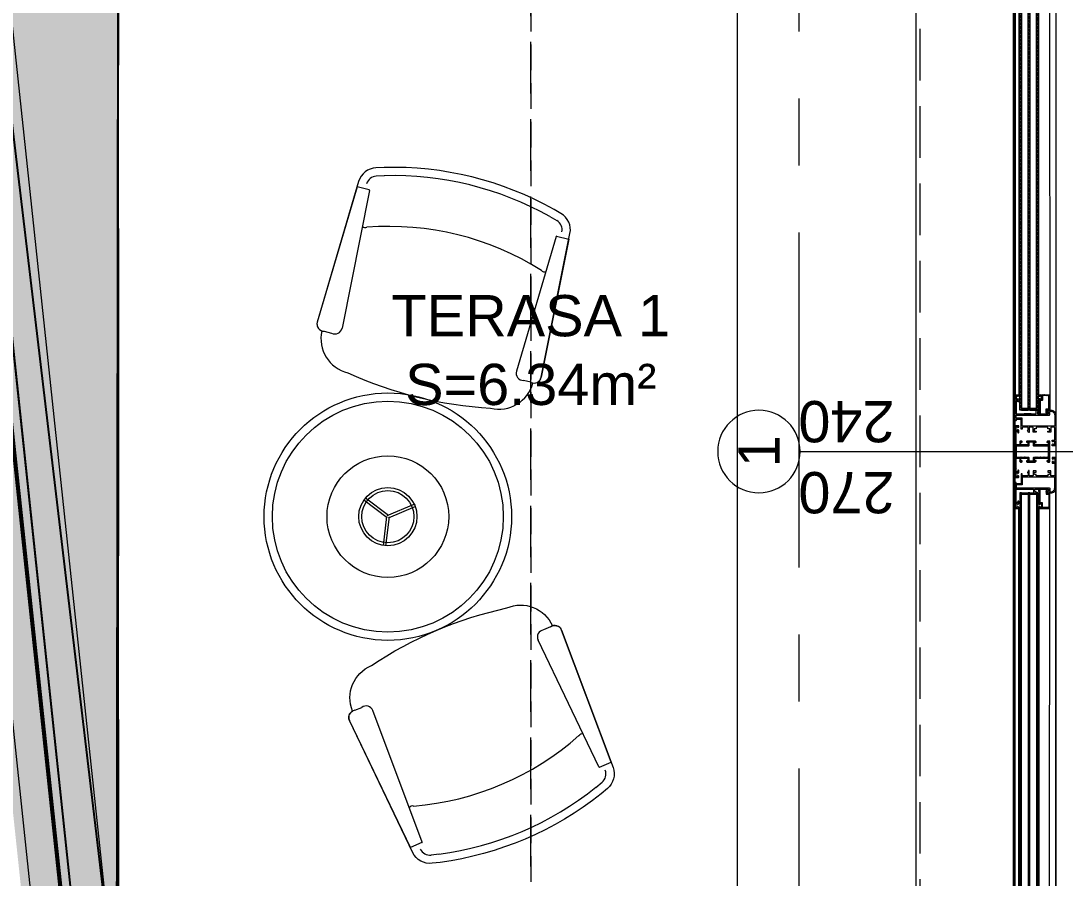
# Model space of a CAD drawing. Header units: centimetres. Extents: x 86156 to 91557, y -55119 to -48172.
# Drawn here: x 86825.1 to 87078.3, y -51908.9 to -51701 of the extents above; entities that cross this region are included whole.
import ezdxf

# ---------------------------------------------------------------- set-up
doc = ezdxf.new("R2010")
doc.units = ezdxf.units.CM
doc.header["$LTSCALE"] = 50
doc.header["$MEASUREMENT"] = 0
for name, pattern in [('AXES', [2, 1.25, -0.25, 0.25, -0.25]), ('CACHE', [0.375, 0.25, -0.125]), ('CACHE2', [4.7625, 3.175, -1.5875])]:
    doc.linetypes.add(name, pattern=pattern)
doc.layers.get('0').update_dxf_attribs({"color": 8})
for name, color, linetype in [('AXES', 10, 'AXES'), ('BORD', 5, 'Continuous'), ('COTE 50ème', 1, 'Continuous')]:
    doc.layers.add(name, color=color, linetype=linetype)
for name, color, linetype, lineweight in [('BETON CACHE', 4, 'CACHE', 5), ('BETON HACHURE', 253, 'Continuous', 13), ('CONSOLE ISOL.', 214, 'Continuous', 15), ('MACONNERIE COUPE', 7, 'Continuous', 30), ('mobilimi', 8, 'Continuous', 9), ('WINDOWS', 21, 'Continuous', 5)]:
    doc.layers.add(name, color=color, linetype=linetype, lineweight=lineweight)
doc.layers.add('DEMOL', color=7, linetype='Continuous', lineweight=60, true_color=0x997300)
doc.layers.add('FMULT', color=150, linetype='Continuous', plot=False)
doc.layers.add('HYPALON', color=7, linetype='Continuous', true_color=0xffaa00)
doc.styles.add('GENERATED_STYLE_1', font='arial.ttf')
doc.styles.add('RS_TEXT_1.50', font='arial.ttf', dxfattribs={"height": 12.5})
doc.styles.add('RS_TXT_50', font='arial.ttf', dxfattribs={"height": 12.5})
doc.dimstyles.new('RS_50CM_LINEAIRE', dxfattribs={"dimscale": 5, "dimtxt": 12.5, "dimasz": 1.5, "dimexe": 1, "dimexo": 2.5, "dimgap": 1, "dimtad": 1, "dimdec": 1, "dimrnd": 0.5, "dimdsep": 46, "dimtxsty": 'RS_TXT_50', "dimblk1": 'ARCHTICK', "dimblk2": 'ARCHTICK', "dimsah": 1, "dimcen": 2.5, "dimdle": 1, "dimclrt": 4, "dimadec": 0, "dimazin": 2, "dimtfac": 1, "dimtdec": 1, "dimtix": 1, "dimtmove": 2, "dimatfit": 3, "dimfxl": 1, "dimtolj": 1, "dimtzin": 0, "dimarcsym": 0})
pattern_1 = [(135, (-46708.70849, -43897.46996), (-0.08838834765, -0.08838834765), [])]
pattern_2 = [(135, (-46708.9128, -43897.46996), (-0.2209708691, -0.2209708691), [])]

# ---------------------------------------------------------------- blocks, each defined once
blk = doc.blocks.new('A$Ccef6f35f')
at = {"layer": 'AXES', "lineweight": 5, "ltscale": 1.3}
blk.add_line((-1265, 1580), (-1265, -1500), dxfattribs=at)
blk = doc.blocks.new('DRITARE POS 1')
at = {"layer": 'WINDOWS'}
h = blk.add_hatch(dxfattribs=at)
h.set_pattern_fill('ANSI31', color=140, scale=2.5, angle=450)
h.set_pattern_definition(pattern_2)
h.paths.add_polyline_path([(-8.71, -124.96), (-8.71, -12.58), (-8.31, -12.58), (-8.31, -124.96)])
h.paths.add_polyline_path([(-6.71, -124.96), (-6.71, -12.58), (-6.31, -12.58), (-6.31, -124.96)])
h.paths.add_polyline_path([(-4.71, -124.96), (-4.71, -12.58), (-4.31, -12.58), (-4.31, -124.96)])
at = {"layer": 'WINDOWS', "transparency": 33554559}
h = blk.add_hatch(dxfattribs=at)
h.set_pattern_fill('ANSI31', color=140, angle=450)
h.set_pattern_definition([(135, (-46708.90849, -43880.46996), (-0.08838834765, -0.08838834765), [])])
h.paths.add_polyline_path([(-6.71, -12.58), (-8.31, -12.58), (-8.31, -12.98), (-6.71, -12.98)])
h.paths.add_polyline_path([(-4.71, -12.58), (-6.31, -12.58), (-6.31, -12.98), (-4.71, -12.98)])
h.paths.add_polyline_path([(-6.71, -124.56), (-8.31, -124.56), (-8.31, -124.96), (-6.71, -124.96)])
h.paths.add_polyline_path([(-4.71, -124.56), (-6.31, -124.56), (-6.31, -124.96), (-4.71, -124.96)])
h = blk.add_hatch(dxfattribs=at)
h.set_pattern_fill('ANSI31', color=256, angle=450)
h.set_pattern_definition(pattern_1)
h.paths.add_polyline_path([(-1.49, -121.28, 0.414214), (-1.55, -121.22), (-4.06, -121.22, 0.414214), (-4.11, -121.28), (-4.11, -121.48, 0.250765), (-4.09, -121.53), (-3.92, -121.66, 0.599022), (-3.83, -121.61), (-3.83, -121.54, -0.414214), (-3.78, -121.48), (-3.51, -121.48, -0.414214), (-3.46, -121.54), (-3.46, -122.28, -0.414214), (-3.51, -122.34), (-3.78, -122.34, -0.414214), (-3.83, -122.28), (-3.83, -122.21, 0.599022), (-3.92, -122.16), (-4.09, -122.29, 0.250765), (-4.11, -122.34), (-4.11, -122.54, 0.414214), (-4.06, -122.6), (-4.02, -122.6), (-4.02, -125.29, -0.414214), (-4.07, -125.34), (-4.15, -125.34, 0.603122), (-4.23, -125.49), (-3.98, -125.85, 0.737396), (-3.81, -125.79), (-3.81, -122.66, -0.414214), (-3.76, -122.6), (-3.31, -122.6, 0.414214), (-3.22, -122.51), (-3.22, -121.5, -0.414214), (-3.16, -121.44), (-1.81, -121.44, -0.414214), (-1.72, -121.54), (-1.72, -124.58, -0.414214), (-1.81, -124.67), (-2.28, -124.67, 0.414214), (-2.37, -124.77), (-2.37, -125.5, 1.657435), (-2.12, -125.37, -0.247394), (-2.15, -125.33), (-2.15, -124.95, -0.414214), (-2.09, -124.9), (-1.74, -124.9), (-1.74, -124.95), (-1.49, -124.95), (-1.49, -124.9)])
at = {"layer": 'WINDOWS'}
h = blk.add_hatch(dxfattribs=at)
h.set_pattern_fill('ANSI31', color=256, angle=450)
h.set_pattern_definition(pattern_1)
h.paths.add_polyline_path([(-9.61, -130.17, -0.414214), (-9.56, -130.11), (-9.26, -130.11, -0.414214), (-9.2, -130.17), (-9.2, -130.38, 1), (-9, -130.38), (-9, -129.85, 0.250765), (-9.02, -129.8), (-9.19, -129.69, 0.599022), (-9.28, -129.74), (-9.28, -129.81, -0.414214), (-9.33, -129.87), (-9.59, -129.87, -0.414214), (-9.65, -129.81), (-9.65, -129.03, -0.414214), (-9.59, -128.97), (-9.33, -128.97, -0.414214), (-9.28, -129.03), (-9.28, -129.14, 0.599022), (-9.19, -129.19), (-9.02, -129.07, 0.250765), (-9, -129.03), (-9, -128.78, 0.414214), (-9.05, -128.73), (-9.84, -128.73, 0.414214), (-9.89, -128.78), (-9.89, -135), (-9.89, -141.22, 0.414214), (-9.84, -141.27), (-9.05, -141.27, 0.414214), (-9, -141.22), (-9, -140.97, 0.250765), (-9.02, -140.93), (-9.19, -140.81, 0.599022), (-9.28, -140.86), (-9.28, -140.97, -0.414214), (-9.33, -141.03), (-9.59, -141.03, -0.414214), (-9.65, -140.97), (-9.65, -140.19, -0.414214), (-9.59, -140.13), (-9.33, -140.13, -0.414214), (-9.28, -140.19), (-9.28, -140.26, 0.599022), (-9.19, -140.31), (-9.02, -140.2, 0.250765), (-9, -140.15), (-9, -139.62, 1), (-9.2, -139.62), (-9.2, -139.83, -0.414214), (-9.26, -139.89), (-9.56, -139.89, -0.414214), (-9.61, -139.83), (-9.61, -136.66, -0.414214), (-9.56, -136.61), (-8.83, -136.61, -0.414214), (-8.74, -136.7), (-8.74, -137.35, 0.414214), (-8.55, -137.54), (-8.29, -137.54, 0.198912), (-8.25, -137.52), (-8.19, -137.46, 0.198912), (-8.18, -137.42), (-8.18, -137.31, 0.414214), (-8.23, -137.26), (-8.4, -137.26, -0.414214), (-8.46, -137.2), (-8.46, -136.7, -0.414214), (-8.36, -136.61), (-6.91, -136.61, -0.414214), (-6.81, -136.7), (-6.81, -137.2, -0.414214), (-6.87, -137.26), (-7.04, -137.26, 0.414214), (-7.09, -137.31), (-7.09, -137.42, 0.198912), (-7.08, -137.46), (-7.02, -137.52, 0.198912), (-6.98, -137.54), (-4.97, -137.54, 0.198912), (-4.93, -137.52), (-4.78, -137.37, 0.198912), (-4.76, -137.33), (-4.76, -137.26, 0.414214), (-4.82, -137.2), (-5, -137.2, -0.340481), (-5.13, -137.11), (-5.13, -136.7, -0.414214), (-5.04, -136.61), (-1.87, -136.61, -0.414214), (-1.77, -136.7), (-1.77, -137.11, -0.414214), (-1.87, -137.2), (-2.09, -137.2, 0.414214), (-2.15, -137.26), (-2.15, -137.33, 0.198912), (-2.13, -137.37), (-1.98, -137.52, 0.198912), (-1.94, -137.54), (-1.55, -137.54, 0.414214), (-1.49, -137.48), (-1.49, -135), (-1.49, -132.52, 0.414214), (-1.55, -132.46), (-1.94, -132.46, 0.198912), (-1.98, -132.48), (-2.13, -132.63, 0.198912), (-2.15, -132.67), (-2.15, -132.74, 0.414214), (-2.09, -132.8), (-1.87, -132.8, -0.414214), (-1.77, -132.89), (-1.77, -133.3, -0.414214), (-1.87, -133.39), (-5.04, -133.39, -0.414214), (-5.13, -133.3), (-5.13, -132.89, -0.340481), (-5, -132.8), (-4.82, -132.8, 0.414214), (-4.76, -132.74), (-4.76, -132.67, 0.198912), (-4.78, -132.63), (-4.93, -132.48, 0.198912), (-4.97, -132.46), (-6.98, -132.46, 0.198912), (-7.02, -132.48), (-7.08, -132.54, 0.198912), (-7.09, -132.58), (-7.09, -132.69, 0.414214), (-7.04, -132.74), (-6.87, -132.74, -0.414214), (-6.81, -132.8), (-6.81, -133.3, -0.414214), (-6.91, -133.39), (-8.36, -133.39, -0.414214), (-8.46, -133.3), (-8.46, -132.8, -0.414214), (-8.4, -132.74), (-8.23, -132.74, 0.414214), (-8.18, -132.69), (-8.18, -132.58, 0.198912), (-8.19, -132.54), (-8.25, -132.48, 0.198912), (-8.29, -132.46), (-8.55, -132.46, 0.414214), (-8.74, -132.65), (-8.74, -133.3, -0.414214), (-8.83, -133.39), (-9.56, -133.39, -0.414214), (-9.61, -133.34)])
h.paths.add_polyline_path([(-9.56, -133.67), (-6.63, -133.67), (-6.53, -133.58), (-6.53, -132.83), (-6.44, -132.74), (-5.51, -132.74), (-5.41, -132.83), (-5.41, -133.58), (-5.32, -133.67), (-1.83, -133.67), (-1.77, -133.73), (-1.77, -135), (-1.77, -136.27), (-1.83, -136.33), (-5.32, -136.33), (-5.41, -136.42), (-5.41, -137.17), (-5.51, -137.26), (-6.44, -137.26), (-6.53, -137.17), (-6.53, -136.42), (-6.63, -136.33), (-9.56, -136.33), (-9.61, -136.27), (-9.61, -135), (-9.61, -133.73)], flags=16)
at = {"layer": 'WINDOWS', "transparency": 33554559}
h = blk.add_hatch(dxfattribs=at)
h.set_pattern_fill('ANSI31', color=256, angle=450)
h.set_pattern_definition(pattern_1)
h.paths.add_polyline_path([(-1.49, -145.1), (-1.49, -145.05), (-1.74, -145.05), (-1.74, -145.1), (-2.09, -145.1, -0.414214), (-2.15, -145.05), (-2.15, -144.67, -0.247394), (-2.12, -144.63, 1.657435), (-2.37, -144.5), (-2.37, -145.23, 0.414214), (-2.28, -145.33), (-1.81, -145.33, -0.414214), (-1.72, -145.42), (-1.72, -148.46, -0.414214), (-1.81, -148.56), (-3.16, -148.56, -0.414214), (-3.22, -148.5), (-3.22, -147.49, 0.414214), (-3.31, -147.4), (-3.76, -147.4, -0.414214), (-3.81, -147.34), (-3.81, -144.21, 0.737396), (-3.98, -144.15), (-4.23, -144.51, 0.603122), (-4.15, -144.66), (-4.07, -144.66, -0.414214), (-4.02, -144.71), (-4.02, -147.4), (-4.06, -147.4, 0.414214), (-4.11, -147.46), (-4.11, -147.66, 0.250765), (-4.09, -147.71), (-3.92, -147.84, 0.599022), (-3.83, -147.79), (-3.83, -147.72, -0.414214), (-3.78, -147.66), (-3.51, -147.66, -0.414214), (-3.46, -147.72), (-3.46, -148.46, -0.414214), (-3.51, -148.52), (-3.78, -148.52, -0.414214), (-3.83, -148.46), (-3.83, -148.39, 0.599022), (-3.92, -148.34), (-4.09, -148.47, 0.250765), (-4.11, -148.52), (-4.11, -148.72, 0.414214), (-4.06, -148.78), (-1.55, -148.78, 0.414214), (-1.49, -148.72)])
at = {"layer": 'WINDOWS'}
h = blk.add_hatch(dxfattribs=at)
h.set_pattern_fill('ANSI31', color=140, scale=2.5, angle=450)
h.set_pattern_definition(pattern_2)
h.paths.add_polyline_path([(-8.71, -145.04), (-8.71, -257.42), (-8.31, -257.42), (-8.31, -145.04)])
h.paths.add_polyline_path([(-6.71, -145.04), (-6.71, -257.42), (-6.31, -257.42), (-6.31, -145.04)])
h.paths.add_polyline_path([(-4.71, -145.04), (-4.71, -257.42), (-4.31, -257.42), (-4.31, -145.04)])
at = {"layer": 'WINDOWS', "transparency": 33554559}
h = blk.add_hatch(dxfattribs=at)
h.set_pattern_fill('ANSI31', color=140, angle=450)
h.set_pattern_definition([(135, (-46708.90849, -43914.46996), (-0.08838834765, -0.08838834765), [])])
h.paths.add_polyline_path([(-6.71, -257.42), (-8.31, -257.42), (-8.31, -257.02), (-6.71, -257.02)])
h.paths.add_polyline_path([(-4.71, -257.42), (-6.31, -257.42), (-6.31, -257.02), (-4.71, -257.02)])
h.paths.add_polyline_path([(-6.71, -145.44), (-8.31, -145.44), (-8.31, -145.04), (-6.71, -145.04)])
h.paths.add_polyline_path([(-4.71, -145.44), (-6.31, -145.44), (-6.31, -145.04), (-4.71, -145.04)])
at = {"layer": 'WINDOWS', "color": 165, "linetype": 'CACHE'}
blk.add_line((-32.9, -270), (-32.9, 0), dxfattribs=at)
at = {"layer": 'WINDOWS'}
for p, q in [((-0.01, -11.48), (0, -126.13)), ((-9.89, -16.28), (-9.89, -121.28)), ((-9, -16.26), (-9, -121.28)), ((-4.11, -121.28), (-4.12, -16.26)), ((-1.5, -16.26), (-1.49, -121.28)), ((-5.98, -125.89), (-7.66, -125.89)), ((-0.01, -258.52), (0, -143.87)), ((-9.89, -253.72), (-9.89, -148.72)), ((-9, -253.74), (-9, -148.72)), ((-4.11, -148.72), (-4.12, -253.74)), ((-1.5, -253.74), (-1.49, -148.72))]:
    blk.add_line(p, q, dxfattribs=at)
at = {"layer": 'WINDOWS', "color": 165}
blk.add_line((-61.99, -135), (34.01, -135), dxfattribs=at)
for points in [[(-9.9, 0), (-9.9, -270), (-33.9, -270), (-33.9, 0)], [(-10.3, -269.6), (-10.3, -0.4), (-9.9, 0), (-9.9, -270)], [(0, 0), (0, -270), (10, -270), (10, 0)]]:
    blk.add_lwpolyline(points, close=True, dxfattribs=at)
at = {"layer": 'WINDOWS'}
for points in [[(-9.9, -270), (-9.9, 0), (0, 0), (0, -270)], [(-1.77, -135), (-1.77, -133.73), (-1.83, -133.67), (-5.32, -133.67), (-5.41, -133.58), (-5.41, -132.83), (-5.51, -132.74), (-6.44, -132.74), (-6.53, -132.83), (-6.53, -133.58), (-6.63, -133.67), (-9.56, -133.67), (-9.61, -133.73), (-9.61, -135), (-9.61, -136.27), (-9.56, -136.33), (-6.63, -136.33), (-6.53, -136.42), (-6.53, -137.17), (-6.44, -137.26), (-5.51, -137.26), (-5.41, -137.17), (-5.41, -136.42), (-5.32, -136.33), (-1.83, -136.33), (-1.77, -136.27)]]:
    blk.add_lwpolyline(points, close=True, dxfattribs=at)
at = {"layer": 'WINDOWS', "color": 140}
for points in [[(-8.71, -124.96), (-8.71, -12.58), (-8.31, -12.58), (-8.31, -124.96)], [(-6.71, -124.96), (-6.71, -12.58), (-6.31, -12.58), (-6.31, -124.96)], [(-4.71, -124.96), (-4.71, -12.58), (-4.31, -12.58), (-4.31, -124.96)], [(-6.71, -124.56), (-8.31, -124.56), (-8.31, -124.96), (-6.71, -124.96)], [(-4.71, -124.56), (-6.31, -124.56), (-6.31, -124.96), (-4.71, -124.96)], [(-8.71, -145.04), (-8.71, -257.42), (-8.31, -257.42), (-8.31, -145.04)], [(-6.71, -145.44), (-8.31, -145.44), (-8.31, -145.04), (-6.71, -145.04)], [(-6.71, -145.04), (-6.71, -257.42), (-6.31, -257.42), (-6.31, -145.04)], [(-4.71, -145.44), (-6.31, -145.44), (-6.31, -145.04), (-4.71, -145.04)], [(-4.71, -145.04), (-4.71, -257.42), (-4.31, -257.42), (-4.31, -145.04)]]:
    blk.add_lwpolyline(points, close=True, dxfattribs=at)
at = {"layer": 'WINDOWS'}
for points in [[(0, -133.53, -0.414214), (-0.06, -133.58), (-0.84, -133.58, -0.414214), (-0.9, -133.53), (-0.9, -133.32, -0.250765), (-0.87, -133.27), (-0.7, -133.14, -0.599022), (-0.62, -133.19), (-0.62, -133.28, 0.414214), (-0.56, -133.34), (-0.3, -133.34, 0.414214), (-0.24, -133.28), (-0.24, -132.5, 0.414214), (-0.3, -132.44), (-0.56, -132.44, 0.414214), (-0.62, -132.5), (-0.62, -132.59, -0.599022), (-0.7, -132.64), (-0.87, -132.51, -0.250765), (-0.9, -132.46), (-0.9, -132.26, -0.414214), (-0.84, -132.2), (-0.34, -132.2, 0.414214), (-0.28, -132.14), (-0.28, -129.19, 0.414214), (-0.37, -129.1), (-1.12, -129.1, 0.414214), (-1.21, -129.19), (-1.21, -130.22, -0.414214), (-1.31, -130.31), (-1.87, -130.31, -0.414214), (-1.96, -130.22), (-1.96, -130.09, -0.414214), (-1.9, -130.03), (-1.55, -130.03, 0.414214), (-1.49, -129.98), (-1.49, -129.53, 0.414214), (-1.55, -129.47), (-1.9, -129.47, -0.414214), (-1.96, -129.42), (-1.96, -129.16, 0.414214), (-2.02, -129.1), (-4.7, -129.1, 0.414214), (-4.76, -129.16), (-4.76, -129.42, -0.414214), (-4.82, -129.47), (-5.17, -129.47, 0.414214), (-5.23, -129.53), (-5.23, -129.98, 0.414214), (-5.17, -130.03), (-4.82, -130.03, -0.414214), (-4.76, -130.09), (-4.76, -130.22, -0.414214), (-4.85, -130.31), (-5.41, -130.31, -0.414214), (-5.51, -130.22), (-5.51, -129.19, 0.414214), (-5.6, -129.1), (-6.38, -129.1, 0.414214), (-6.48, -129.19), (-6.48, -130.31, -0.809546), (-6.66, -130.35), (-6.85, -129.93, -0.543142), (-6.79, -129.85, 0.414214), (-6.74, -129.79), (-6.74, -129.19, 0.414214), (-6.83, -129.1), (-8.06, -129.1, 0.414214), (-8.12, -129.16), (-8.12, -129.51, -0.414214), (-8.18, -129.57), (-8.34, -129.57, -0.414214), (-8.4, -129.51), (-8.4, -127.29, 0.414214), (-8.49, -127.2), (-9.56, -127.2, 0.414214), (-9.61, -127.25), (-9.61, -127.46, -0.414214), (-9.67, -127.51), (-9.84, -127.51, -0.414214), (-9.89, -127.46), (-9.89, -121.28, -0.414214), (-9.84, -121.22), (-9.05, -121.22, -0.414214), (-9, -121.28), (-9, -121.49, -0.250765), (-9.02, -121.53), (-9.19, -121.66, -0.599022), (-9.28, -121.62), (-9.28, -121.52, 0.414214), (-9.33, -121.47), (-9.59, -121.47, 0.414214), (-9.65, -121.52), (-9.65, -122.31, 0.414214), (-9.59, -122.36), (-9.33, -122.36, 0.414214), (-9.28, -122.31), (-9.28, -122.21, -0.599022), (-9.19, -122.17), (-9.02, -122.3, -0.250765), (-9, -122.34), (-9, -122.92, -0.414214), (-9.05, -122.98), (-9.15, -122.98, -0.414214), (-9.2, -122.92), (-9.2, -122.66, 0.414214), (-9.26, -122.61), (-9.56, -122.61, 0.414214), (-9.61, -122.66), (-9.61, -125.83, 0.414214), (-9.56, -125.89), (-4.82, -125.89, 0.414214), (-4.76, -125.83), (-4.76, -125.01, -0.414214), (-4.71, -124.96), (-4.32, -124.96, -0.198912), (-4.28, -124.97), (-4.13, -125.13, -0.198912), (-4.11, -125.17), (-4.11, -125.24, -0.414214), (-4.17, -125.29), (-4.39, -125.29, 0.414214), (-4.48, -125.39), (-4.48, -125.8, 0.414214), (-4.39, -125.89), (-1.87, -125.89, 0.414214), (-1.77, -125.8), (-1.77, -125.39, 0.414214), (-1.87, -125.29), (-2.09, -125.29, -0.414214), (-2.15, -125.24), (-2.15, -125.17, -0.198912), (-2.13, -125.13), (-1.98, -124.97, -0.198912), (-1.94, -124.96), (-1.21, -124.96, -0.414214), (0, -126.17)], [(-1.74, -124.9), (-2.09, -124.9, 0.414214), (-2.15, -124.95), (-2.15, -125.33, 0.247394), (-2.12, -125.37, -1.657435), (-2.37, -125.5), (-2.37, -124.77, -0.414214), (-2.28, -124.67), (-1.81, -124.67, 0.414214), (-1.72, -124.58), (-1.72, -121.54, 0.414214), (-1.81, -121.44), (-3.16, -121.44, 0.414214), (-3.22, -121.5), (-3.22, -122.51, -0.414214), (-3.31, -122.6), (-3.76, -122.6, 0.414214), (-3.81, -122.66), (-3.81, -125.79, -0.737396), (-3.98, -125.85), (-4.23, -125.49, -0.603122), (-4.15, -125.34), (-4.07, -125.34, 0.414214), (-4.02, -125.29), (-4.02, -122.6), (-4.06, -122.6, -0.414214), (-4.11, -122.54), (-4.11, -122.34, -0.250765), (-4.09, -122.29), (-3.92, -122.16, -0.599022), (-3.83, -122.21), (-3.83, -122.28, 0.414214), (-3.78, -122.34), (-3.51, -122.34, 0.414214), (-3.46, -122.28), (-3.46, -121.54, 0.414214), (-3.51, -121.48), (-3.78, -121.48, 0.414214), (-3.83, -121.54), (-3.83, -121.61, -0.599022), (-3.92, -121.66), (-4.09, -121.53, -0.250765), (-4.11, -121.48), (-4.11, -121.28, -0.414214), (-4.06, -121.22), (-1.55, -121.22, -0.414214), (-1.49, -121.28), (-1.49, -124.9), (-1.49, -124.95), (-1.74, -124.95)], [(-1.49, -125.33, -0.414214), (-1.4, -125.24), (-1.18, -125.24), (-1.18, -125.24, -0.414214), (-0.28, -126.17), (-0.28, -128.77, -0.414214), (-0.34, -128.82), (-8.06, -128.82, -0.414214), (-8.12, -128.77), (-8.12, -127.01, 0.414214), (-8.21, -126.92), (-9.52, -126.92, -0.414214), (-9.61, -126.82), (-9.61, -126.26, -0.414214), (-9.52, -126.17), (-1.59, -126.17, 0.414214), (-1.49, -126.08)], [(-1.49, -135), (-1.49, -132.52, 0.414214), (-1.55, -132.46), (-1.94, -132.46, 0.198912), (-1.98, -132.48), (-2.13, -132.63, 0.198912), (-2.15, -132.67), (-2.15, -132.74, 0.414214), (-2.09, -132.8), (-1.87, -132.8, -0.414214), (-1.77, -132.89), (-1.77, -133.3, -0.414214), (-1.87, -133.39), (-5.04, -133.39, -0.414214), (-5.13, -133.3), (-5.13, -132.89, -0.340481), (-5, -132.8), (-4.82, -132.8, 0.414214), (-4.76, -132.74), (-4.76, -132.67, 0.198912), (-4.78, -132.63), (-4.93, -132.48, 0.198912), (-4.97, -132.46), (-6.98, -132.46, 0.198912), (-7.02, -132.48), (-7.08, -132.54, 0.198912), (-7.09, -132.58), (-7.09, -132.69, 0.414214), (-7.04, -132.74), (-6.87, -132.74, -0.414214), (-6.81, -132.8), (-6.81, -133.3, -0.414214), (-6.91, -133.39), (-8.36, -133.39, -0.414214), (-8.46, -133.3), (-8.46, -132.8, -0.414214), (-8.4, -132.74), (-8.23, -132.74, 0.414214), (-8.18, -132.69), (-8.18, -132.58, 0.198912), (-8.19, -132.54), (-8.25, -132.48, 0.198912), (-8.29, -132.46), (-8.55, -132.46, 0.414214), (-8.74, -132.65), (-8.74, -133.3, -0.414214), (-8.83, -133.39), (-9.56, -133.39, -0.414214), (-9.61, -133.34), (-9.61, -130.17, -0.414214), (-9.56, -130.11), (-9.26, -130.11, -0.414214), (-9.2, -130.17), (-9.2, -130.38, 1), (-9, -130.38), (-9, -129.85, 0.250765), (-9.02, -129.8), (-9.19, -129.69, 0.599022), (-9.28, -129.74), (-9.28, -129.81, -0.414214), (-9.33, -129.87), (-9.59, -129.87, -0.414214), (-9.65, -129.81), (-9.65, -129.03, -0.414214), (-9.59, -128.97), (-9.33, -128.97, -0.414214), (-9.28, -129.03), (-9.28, -129.14, 0.599022), (-9.19, -129.19), (-9.02, -129.07, 0.250765), (-9, -129.03), (-9, -128.78, 0.414214), (-9.05, -128.73), (-9.84, -128.73, 0.414214), (-9.89, -128.78), (-9.89, -135), (-9.89, -141.22, 0.414214), (-9.84, -141.27), (-9.05, -141.27, 0.414214), (-9, -141.22), (-9, -140.97, 0.250765), (-9.02, -140.93), (-9.19, -140.81, 0.599022), (-9.28, -140.86), (-9.28, -140.97, -0.414214), (-9.33, -141.03), (-9.59, -141.03, -0.414214), (-9.65, -140.97), (-9.65, -140.19, -0.414214), (-9.59, -140.13), (-9.33, -140.13, -0.414214), (-9.28, -140.19), (-9.28, -140.26, 0.599022), (-9.19, -140.31), (-9.02, -140.2, 0.250765), (-9, -140.15), (-9, -139.62, 1), (-9.2, -139.62), (-9.2, -139.83, -0.414214), (-9.26, -139.89), (-9.56, -139.89, -0.414214), (-9.61, -139.83), (-9.61, -136.66, -0.414214), (-9.56, -136.61), (-8.83, -136.61, -0.414214), (-8.74, -136.7), (-8.74, -137.35, 0.414214), (-8.55, -137.54), (-8.29, -137.54, 0.198912), (-8.25, -137.52), (-8.19, -137.46, 0.198912), (-8.18, -137.42), (-8.18, -137.31, 0.414214), (-8.23, -137.26), (-8.4, -137.26, -0.414214), (-8.46, -137.2), (-8.46, -136.7, -0.414214), (-8.36, -136.61), (-6.91, -136.61, -0.414214), (-6.81, -136.7), (-6.81, -137.2, -0.414214), (-6.87, -137.26), (-7.04, -137.26, 0.414214), (-7.09, -137.31), (-7.09, -137.42, 0.198912), (-7.08, -137.46), (-7.02, -137.52, 0.198912), (-6.98, -137.54), (-4.97, -137.54, 0.198912), (-4.93, -137.52), (-4.78, -137.37, 0.198912), (-4.76, -137.33), (-4.76, -137.26, 0.414214), (-4.82, -137.2), (-5, -137.2, -0.340481), (-5.13, -137.11), (-5.13, -136.7, -0.414214), (-5.04, -136.61), (-1.87, -136.61, -0.414214), (-1.77, -136.7), (-1.77, -137.11, -0.414214), (-1.87, -137.2), (-2.09, -137.2, 0.414214), (-2.15, -137.26), (-2.15, -137.33, 0.198912), (-2.13, -137.37), (-1.98, -137.52, 0.198912), (-1.94, -137.54), (-1.55, -137.54, 0.414214), (-1.49, -137.48)], [(0, -136.47, 0.414214), (-0.06, -136.42), (-0.84, -136.42, 0.414214), (-0.9, -136.47), (-0.9, -136.68, 0.250765), (-0.87, -136.73), (-0.7, -136.86, 0.599022), (-0.62, -136.81), (-0.62, -136.72, -0.414214), (-0.56, -136.66), (-0.3, -136.66, -0.414214), (-0.24, -136.72), (-0.24, -137.5, -0.414214), (-0.3, -137.56), (-0.56, -137.56, -0.414214), (-0.62, -137.5), (-0.62, -137.41, 0.599022), (-0.7, -137.36), (-0.87, -137.49, 0.250765), (-0.9, -137.54), (-0.9, -137.74, 0.414214), (-0.84, -137.8), (-0.34, -137.8, -0.414214), (-0.28, -137.86), (-0.28, -140.81, -0.414214), (-0.37, -140.9), (-1.12, -140.9, -0.414214), (-1.21, -140.81), (-1.21, -139.78, 0.414214), (-1.31, -139.69), (-1.87, -139.69, 0.414214), (-1.96, -139.78), (-1.96, -139.91, 0.414214), (-1.9, -139.97), (-1.55, -139.97, -0.414214), (-1.49, -140.02), (-1.49, -140.47, -0.414214), (-1.55, -140.53), (-1.9, -140.53, 0.414214), (-1.96, -140.58), (-1.96, -140.84, -0.414214), (-2.02, -140.9), (-4.7, -140.9, -0.414214), (-4.76, -140.84), (-4.76, -140.58, 0.414214), (-4.82, -140.53), (-5.17, -140.53, -0.414214), (-5.23, -140.47), (-5.23, -140.02, -0.414214), (-5.17, -139.97), (-4.82, -139.97, 0.414214), (-4.76, -139.91), (-4.76, -139.78, 0.414214), (-4.85, -139.69), (-5.41, -139.69, 0.414214), (-5.51, -139.78), (-5.51, -140.81, -0.414214), (-5.6, -140.9), (-6.38, -140.9, -0.414214), (-6.48, -140.81), (-6.48, -139.69, 0.809546), (-6.66, -139.65), (-6.85, -140.07, 0.543142), (-6.79, -140.15, -0.414214), (-6.74, -140.21), (-6.74, -140.81, -0.414214), (-6.83, -140.9), (-8.06, -140.9, -0.414214), (-8.12, -140.84), (-8.12, -140.49, 0.414214), (-8.18, -140.43), (-8.34, -140.43, 0.414214), (-8.4, -140.49), (-8.4, -142.71, -0.414214), (-8.49, -142.8), (-9.56, -142.8, -0.414214), (-9.61, -142.75), (-9.61, -142.54, 0.414214), (-9.67, -142.49), (-9.84, -142.49, 0.414214), (-9.89, -142.54), (-9.89, -148.72, 0.414214), (-9.84, -148.78), (-9.05, -148.78, 0.414214), (-9, -148.72), (-9, -148.51, 0.250765), (-9.02, -148.47), (-9.19, -148.34, 0.599022), (-9.28, -148.38), (-9.28, -148.48, -0.414214), (-9.33, -148.53), (-9.59, -148.53, -0.414214), (-9.65, -148.48), (-9.65, -147.69, -0.414214), (-9.59, -147.64), (-9.33, -147.64, -0.414214), (-9.28, -147.69), (-9.28, -147.79, 0.599022), (-9.19, -147.83), (-9.02, -147.7, 0.250765), (-9, -147.66), (-9, -147.08, 0.414214), (-9.05, -147.02), (-9.15, -147.02, 0.414214), (-9.2, -147.08), (-9.2, -147.34, -0.414214), (-9.26, -147.39), (-9.56, -147.39, -0.414214), (-9.61, -147.34), (-9.61, -144.17, -0.414214), (-9.56, -144.11), (-5.47, -144.11, -0.414214), (-5.41, -144.17), (-5.41, -144.99, 0.414214), (-5.36, -145.04), (-4.97, -145.04, 0.198912), (-4.93, -145.03), (-4.78, -144.87, 0.198912), (-4.76, -144.83), (-4.76, -144.76, 0.414214), (-4.82, -144.71), (-5.04, -144.71, -0.414214), (-5.13, -144.61), (-5.13, -144.2, -0.414214), (-5.04, -144.11), (-1.87, -144.11, -0.414214), (-1.77, -144.2), (-1.77, -144.61, -0.414214), (-1.87, -144.71), (-2.09, -144.71, 0.414214), (-2.15, -144.76), (-2.15, -144.83, 0.198912), (-2.13, -144.87), (-1.98, -145.03, 0.198912), (-1.94, -145.04), (-1.21, -145.04, 0.414214), (0, -143.83)], [(-1.49, -144.67, 0.414214), (-1.4, -144.76), (-1.18, -144.76), (-1.18, -144.76, 0.414214), (-0.28, -143.83), (-0.28, -141.23, 0.414214), (-0.34, -141.18), (-8.06, -141.18, 0.414214), (-8.12, -141.23), (-8.12, -142.99, -0.414214), (-8.21, -143.08), (-9.52, -143.08, 0.414214), (-9.61, -143.18), (-9.61, -143.74, 0.414214), (-9.52, -143.83), (-1.59, -143.83, -0.414214), (-1.49, -143.92)], [(-1.74, -145.1), (-2.09, -145.1, -0.414214), (-2.15, -145.05), (-2.15, -144.67, -0.247394), (-2.12, -144.63, 1.657435), (-2.37, -144.5), (-2.37, -145.23, 0.414214), (-2.28, -145.33), (-1.81, -145.33, -0.414214), (-1.72, -145.42), (-1.72, -148.46, -0.414214), (-1.81, -148.56), (-3.16, -148.56, -0.414214), (-3.22, -148.5), (-3.22, -147.49, 0.414214), (-3.31, -147.4), (-3.76, -147.4, -0.414214), (-3.81, -147.34), (-3.81, -144.21, 0.737396), (-3.98, -144.15), (-4.23, -144.51, 0.603122), (-4.15, -144.66), (-4.07, -144.66, -0.414214), (-4.02, -144.71), (-4.02, -147.4), (-4.06, -147.4, 0.414214), (-4.11, -147.46), (-4.11, -147.66, 0.250765), (-4.09, -147.71), (-3.92, -147.84, 0.599022), (-3.83, -147.79), (-3.83, -147.72, -0.414214), (-3.78, -147.66), (-3.51, -147.66, -0.414214), (-3.46, -147.72), (-3.46, -148.46, -0.414214), (-3.51, -148.52), (-3.78, -148.52, -0.414214), (-3.83, -148.46), (-3.83, -148.39, 0.599022), (-3.92, -148.34), (-4.09, -148.47, 0.250765), (-4.11, -148.52), (-4.11, -148.72, 0.414214), (-4.06, -148.78), (-1.55, -148.78, 0.414214), (-1.49, -148.72), (-1.49, -145.1), (-1.49, -145.05), (-1.74, -145.05)]]:
    blk.add_lwpolyline(points, format="xyb", close=True, dxfattribs=at)
at = {"layer": 'WINDOWS', "color": 165}
blk.add_lwpolyline([(-71.99, -125, 1), (-71.99, -145, 1)], format="xyb", close=True, dxfattribs=at)
at = {"layer": 'WINDOWS', "color": 165, "char_height": 10, "attachment_point": 7, "style": 'GENERATED_STYLE_1'}
for s, insert, rotation in [('\\A1;\\pt0;240{\\H0.66x;\\S^  ;}', (-39.11, -119.83), 180), ('\\A1;\\pt0;1', (-66.99, -138.81), 90), ('\\A1;\\pt0;270', (-39.11, -139.83), 180)]:
    blk.add_mtext(s, dxfattribs=dict(at, insert=insert, rotation=rotation))
blk = doc.blocks.new('_ArchTick')
at = {"color": 0, "linetype": 'ByBlock', "const_width": 0.15}
blk.add_lwpolyline([(-0.5, -0.5), (0.5, 0.5)], dxfattribs=at)
blk = doc.blocks.new('*D1242')
at = {"layer": 'COTE 50ème', "color": 0, "lineweight": -2, "ltscale": 0.5, "transparency": 16777216}
for p, q in [((86778.75, -51665.49), (86778.75, -51945.49)), ((87046.25, -51670.49), (86773.75, -51670.49)), ((87046.25, -51940.49), (86773.75, -51940.49))]:
    blk.add_line(p, q, dxfattribs=at)
at = {"layer": 'Defpoints', "color": 0, "ltscale": 0.5, "transparency": 16777216}
for p in [(87058.75, -51670.49), (86778.75, -51940.49), (87058.75, -51940.49)]:
    blk.add_point(p, dxfattribs=at)
at = {"layer": 'COTE 50ème', "color": 0, "lineweight": -2, "ltscale": 0.5, "transparency": 16777216, "xscale": 7.5, "yscale": 7.5, "zscale": 7.5}
for p, rotation in [((86778.75, -51670.49), 90), ((86778.75, -51940.49), 270)]:
    blk.add_blockref('_ArchTick', p, dxfattribs=dict(at, rotation=rotation))
at = {"layer": 'COTE 50ème', "color": 4, "lineweight": 5, "ltscale": 0.5, "transparency": 16777216, "char_height": 12.5, "attachment_point": 5, "rotation": 90, "style": 'RS_TXT_50'}
for s, insert in [('\\A1;270', (86767.37, -51805.49)), ('\\A1;240', (86790.13, -51805.49))]:
    blk.add_mtext(s, dxfattribs=dict(at, insert=insert))
blk = doc.blocks.new('*D1246')
at = {"layer": 'COTE 50ème', "color": 0, "lineweight": -2, "ltscale": 0.5, "transparency": 16777216}
for p, q in [((86738.75, -51627.37), (86738.75, -51977.37)), ((86836.25, -51632.37), (86733.75, -51632.37)), ((86836.25, -51972.37), (86733.75, -51972.37))]:
    blk.add_line(p, q, dxfattribs=at)
at = {"layer": 'Defpoints', "color": 0, "ltscale": 0.5, "transparency": 16777216}
for p in [(86848.75, -51632.37), (86738.75, -51972.37), (86848.75, -51972.37)]:
    blk.add_point(p, dxfattribs=at)
at = {"layer": 'COTE 50ème', "color": 0, "lineweight": -2, "ltscale": 0.5, "transparency": 16777216, "xscale": 7.5, "yscale": 7.5, "zscale": 7.5}
for p, rotation in [((86738.75, -51632.37), 90), ((86738.75, -51972.37), 270)]:
    blk.add_blockref('_ArchTick', p, dxfattribs=dict(at, rotation=rotation))
at = {"layer": 'COTE 50ème', "color": 4, "lineweight": 5, "ltscale": 0.5, "transparency": 16777216, "insert": (86727.37, -51802.37), "char_height": 12.5, "attachment_point": 5, "rotation": 90, "style": 'RS_TXT_50'}
blk.add_mtext('\\A1;340', dxfattribs=at)
blk = doc.blocks.new('*D1247')
at = {"layer": 'COTE 50ème', "color": 0, "lineweight": -2, "ltscale": 0.5, "transparency": 16777216}
for p, q in [((86698.75, -49967.37), (86698.75, -51977.37)), ((86936.25, -49972.37), (86693.75, -49972.37)), ((86836.25, -51972.37), (86693.75, -51972.37))]:
    blk.add_line(p, q, dxfattribs=at)
at = {"layer": 'Defpoints', "color": 0, "ltscale": 0.5, "transparency": 16777216}
for p in [(86948.75, -49972.37), (86698.75, -51972.37), (86848.75, -51972.37)]:
    blk.add_point(p, dxfattribs=at)
at = {"layer": 'COTE 50ème', "color": 0, "lineweight": -2, "ltscale": 0.5, "transparency": 16777216, "xscale": 7.5, "yscale": 7.5, "zscale": 7.5}
for p, rotation in [((86698.75, -49972.37), 90), ((86698.75, -51972.37), 270)]:
    blk.add_blockref('_ArchTick', p, dxfattribs=dict(at, rotation=rotation))
at = {"layer": 'COTE 50ème', "color": 4, "lineweight": 5, "ltscale": 0.5, "transparency": 16777216, "insert": (86687.37, -50972.37), "char_height": 12.5, "attachment_point": 5, "rotation": 90, "style": 'RS_TXT_50'}
blk.add_mtext('\\A1;2000', dxfattribs=at)
blk = doc.blocks.new('*D1249')
at = {"layer": 'COTE 50ème', "color": 0, "lineweight": -2, "ltscale": 0.5, "transparency": 16777216}
for p, q in [((86658.75, -52042.37), (86658.75, -49902.37)), ((87046.25, -49907.37), (86653.75, -49907.37)), ((86936.25, -52037.37), (86653.75, -52037.37))]:
    blk.add_line(p, q, dxfattribs=at)
at = {"layer": 'Defpoints', "color": 0, "ltscale": 0.5, "transparency": 16777216}
for p in [(86658.75, -49907.37), (87058.75, -49907.37), (86948.75, -52037.37)]:
    blk.add_point(p, dxfattribs=at)
at = {"layer": 'COTE 50ème', "color": 0, "lineweight": -2, "ltscale": 0.5, "transparency": 16777216, "xscale": 7.5, "yscale": 7.5, "zscale": 7.5}
for p, rotation in [((86658.75, -49907.37), 90), ((86658.75, -52037.37), 270)]:
    blk.add_blockref('_ArchTick', p, dxfattribs=dict(at, rotation=rotation))
at = {"layer": 'COTE 50ème', "color": 4, "lineweight": 5, "ltscale": 0.5, "transparency": 16777216, "insert": (86647.37, -50972.37), "char_height": 12.5, "attachment_point": 5, "rotation": 90, "style": 'RS_TXT_50'}
blk.add_mtext('\\A1;2130', dxfattribs=at)
blk = doc.blocks.new('*D1788')
at = {"layer": 'COTE 50ème', "color": 0, "lineweight": -2, "ltscale": 0.5, "transparency": 16777216}
for p, q in [((86609.1, -52051.35), (86609.1, -50020.82)), ((86854.55, -50025.82), (86604.1, -50025.82)), ((86836.25, -52046.35), (86604.1, -52046.35))]:
    blk.add_line(p, q, dxfattribs=at)
at = {"layer": 'Defpoints', "color": 0, "ltscale": 0.5, "transparency": 16777216}
for p in [(86609.1, -50025.82), (86867.05, -50025.82), (86848.75, -52046.35)]:
    blk.add_point(p, dxfattribs=at)
at = {"layer": 'COTE 50ème', "color": 0, "lineweight": -2, "ltscale": 0.5, "transparency": 16777216, "xscale": 7.5, "yscale": 7.5, "zscale": 7.5}
for p, rotation in [((86609.1, -50025.82), 90), ((86609.1, -52046.35), 270)]:
    blk.add_blockref('_ArchTick', p, dxfattribs=dict(at, rotation=rotation))
at = {"layer": 'COTE 50ème', "color": 4, "ltscale": 0.5, "transparency": 16777216, "insert": (86597.72, -51036.09), "char_height": 12.5, "attachment_point": 5, "rotation": 90, "style": 'RS_TXT_50'}
blk.add_mtext('\\A1;2020.5', dxfattribs=at)

msp = doc.modelspace()

# ---------------------------------------------------------------- hatches: boundary and pattern name
at = {"layer": 'BETON HACHURE', "ltscale": 0.5, "transparency": 33554559}
h = msp.add_hatch(color=256, dxfattribs=at)
h.dxf.hatch_style = 1
h.paths.add_polyline_path([(89857.95, -49968.55), (89601.54, -49712.14), (89017.58, -49863.16), (88999.75, -49863.16), (88314.75, -49713.17), (88293.27, -49713.16), (87031.8, -49846.89), (86857.57, -50021.45), (86757.23, -51272.48), (86839.4, -52045.38), (86669.47, -52571.17), (86746.67, -53900.72), (86983.5, -54130.12), (88279.55, -54131.55), (88279.55, -54261.56), (89504.55, -54261.56), (89504.55, -54401.56), (90492.95, -54401.56), (90492.95, -51921.06), (89857.95, -51772.6)])
h.paths.add_polyline_path([(89837.95, -51788.46), (90472.95, -51936.92), (90472.95, -54381.56), (89524.55, -54381.56), (89524.55, -54241.56), (88299.55, -54241.56), (88299.55, -54111.57), (86991.6, -54110.13), (86766.18, -53891.78), (86689.65, -52573.76), (86859.73, -52047.49), (86777.31, -51272.22), (86876.91, -50030.38), (87040.95, -49866.03), (88294.32, -49733.16), (88312.58, -49733.17), (88997.58, -49883.16), (89020.13, -49883.16), (89595.48, -49734.36), (89837.95, -49976.84)], flags=16)
at = {"layer": 'mobilimi', "lineweight": 5, "ltscale": 2, "true_color": 0x58ba48, "transparency": 33554559}
h = msp.add_hatch(color=85, dxfattribs=at)
h.dxf.hatch_style = 1
h.paths.add_polyline_path([(86848.36, -51940.49), (86848.75, -51632.37), (86948.75, -51632.37), (86948.75, -50990.37), (86791.69, -50990.37), (86769.08, -51272.33)])
at = {"layer": 'WINDOWS'}
h = msp.add_hatch(color=140, dxfattribs=at)
h.dxf.hatch_style = 1
h.paths.add_polyline_path([(89018.83, -49872.96), (88998.69, -49872.96), (88313.69, -49722.97), (88293.78, -49722.96), (87036.29, -49856.27), (86867.05, -50025.82), (86767.07, -51272.35), (86849.36, -52046.42), (86679.36, -52572.44), (86756.23, -53896.34), (86987.47, -54120.32), (88289.35, -54121.76), (88289.35, -54251.76), (89514.35, -54251.76), (89514.35, -54391.76), (90483.15, -54391.76), (90483.15, -51928.83), (89848.15, -51780.37), (89848.15, -49972.61), (89598.57, -49723.03)])
h.paths.add_polyline_path([(89597.96, -49725.25), (89846.15, -49973.44), (89846.15, -51781.96), (90481.15, -51930.42), (90481.15, -54389.76), (89516.35, -54389.76), (89516.35, -54249.76), (88291.35, -54249.76), (88291.35, -54119.77), (86988.28, -54118.32), (86758.18, -53895.45), (86681.38, -52572.7), (86851.4, -52046.63), (86769.08, -51272.33), (86868.98, -50026.72), (87037.2, -49858.18), (88293.89, -49724.96), (88313.47, -49724.97), (88998.47, -49874.96), (89019.08, -49874.96)], flags=16)

# ---------------------------------------------------------------- linework, layer by layer
at = {"layer": 'BETON CACHE', "lineweight": 5, "ltscale": 0.5}
for points in [[(89148.75, -49972.37), (86948.75, -49972.37), (86948.75, -52037.37), (89148.75, -52037.37)], [(89098.75, -50022.37), (86998.75, -50022.37), (86998.75, -51987.37), (89098.75, -51987.37)]]:
    msp.add_lwpolyline(points, close=True, dxfattribs=at)
at = {"layer": 'BETON CACHE'}
msp.add_lwpolyline([(86948.75, -49972.37), (86998.75, -49972.37), (86998.75, -52037.37), (86948.75, -52037.37)], close=True, dxfattribs=at)
at = {"layer": 'BORD'}
msp.add_lwpolyline([(86848.75, -52046.35), (89848.75, -52046.35), (89848.75, -49972.36), (89598.75, -49722.36), (89018.75, -49872.36), (88998.75, -49872.36), (88313.75, -49722.36), (88293.75, -49722.36), (87036.01, -49855.69), (86866.47, -50025.56), (86766.47, -51272.36), (86848.75, -52046.35)], close=True, dxfattribs=at)
at = {"layer": 'BORD', "color": 2, "linetype": 'CACHE2', "lineweight": 5, "ltscale": 0.5}
msp.add_lwpolyline([(88413.75, -49972.37), (87683.75, -49972.37), (87683.75, -49907.37), (87053.75, -49907.37), (87053.75, -49972.37), (86948.75, -49972.37), (86948.75, -50037.37), (86848.75, -50037.37), (86848.75, -50312.37), (86948.75, -50312.37), (86948.75, -51632.37), (86848.75, -51632.37), (86848.75, -51972.37), (86948.75, -51972.37), (86948.75, -52037.37), (89148.75, -52037.37)], dxfattribs=at)
at = {"layer": 'CONSOLE ISOL.'}
msp.add_lwpolyline([(87643.75, -51192.37), (87653.75, -51192.37), (87653.75, -51462.37), (87818.75, -51462.37), (87818.75, -51542.37), (87901.25, -51542.37), (87901.25, -52037.37), (86948.75, -52037.37), (86948.75, -51972.37), (86848.75, -51972.37), (86848.75, -51632.37), (86948.75, -51632.37), (86948.75, -50972.37), (87643.75, -50972.37)], close=True, dxfattribs=at)
at = {"layer": 'FMULT', "ltscale": 0.5}
msp.add_lwpolyline([(86848.36, -51940.49), (86848.75, -51632.37), (86948.75, -51632.37), (86948.75, -50990.37), (86791.69, -50990.37), (86769.08, -51272.33)], close=True, dxfattribs=at)
at = {"layer": 'HYPALON', "lineweight": 5, "ltscale": 0.5}
for points in [[(86841.63, -52045.62), (86671.69, -52571.46), (86748.81, -53899.74), (86984.39, -54127.92), (88281.75, -54129.35), (88281.75, -54259.36), (89506.75, -54259.36), (89506.75, -54399.36), (90490.75, -54399.36), (90490.75, -51922.8), (89855.75, -51774.34), (89855.75, -49969.46), (89600.87, -49714.58), (89017.86, -49865.36), (88999.51, -49865.36), (88314.52, -49715.37), (88293.38, -49715.36), (87032.81, -49848.99), (86859.69, -50022.43), (86759.44, -51272.45)], [(86849.16, -52046.4), (86679.16, -52572.41), (86756.03, -53896.43), (86987.39, -54120.52), (88289.15, -54121.96), (88289.15, -54251.96), (89514.15, -54251.96), (89514.15, -54391.96), (90483.35, -54391.96), (90483.35, -51928.67), (89848.35, -51780.21), (89848.35, -49972.53), (89598.63, -49722.81), (89018.8, -49872.76), (88998.71, -49872.76), (88313.71, -49722.77), (88293.77, -49722.76), (87036.2, -49856.07), (86866.85, -50025.73), (86766.87, -51272.36)], [(86849.36, -52046.42), (86679.36, -52572.44), (86756.23, -53896.34), (86987.47, -54120.32), (88289.35, -54121.76), (88289.35, -54251.76), (89514.35, -54251.76), (89514.35, -54391.76), (90483.15, -54391.76), (90483.15, -51928.83), (89848.15, -51780.37), (89848.15, -49972.61), (89598.57, -49723.03), (89018.83, -49872.96), (88998.69, -49872.96), (88313.69, -49722.97), (88293.78, -49722.96), (87036.29, -49856.27), (86867.05, -50025.82), (86767.07, -51272.35)], [(86851.4, -52046.63), (86681.38, -52572.7), (86758.18, -53895.45), (86988.28, -54118.32), (88291.35, -54119.77), (88291.35, -54249.76), (89516.35, -54249.76), (89516.35, -54389.76), (90481.15, -54389.76), (90481.15, -51930.42), (89846.15, -51781.96), (89846.15, -49973.44), (89597.96, -49725.25), (89019.08, -49874.96), (88998.47, -49874.96), (88313.47, -49724.97), (88293.89, -49724.96), (87037.2, -49858.18), (86868.98, -50026.72), (86769.08, -51272.33)], [(86851.6, -52046.65), (86681.58, -52572.72), (86758.38, -53895.36), (86988.36, -54118.12), (88291.55, -54119.57), (88291.55, -54249.56), (89516.55, -54249.56), (89516.55, -54389.56), (90480.95, -54389.56), (90480.95, -51930.58), (89845.95, -51782.12), (89845.95, -49973.52), (89597.9, -49725.47), (89019.11, -49875.16), (88998.45, -49875.16), (88313.45, -49725.17), (88293.9, -49725.16), (87037.29, -49858.37), (86869.17, -50026.81), (86769.28, -51272.33)], [(86859.73, -52047.49), (86689.65, -52573.76), (86766.18, -53891.78), (86991.6, -54110.13), (88299.55, -54111.57), (88299.55, -54241.56), (89524.55, -54241.56), (89524.55, -54381.56), (90472.95, -54381.56), (90472.95, -51936.92), (89837.95, -51788.46), (89837.95, -49976.84), (89595.48, -49734.36), (89020.13, -49883.16), (88997.58, -49883.16), (88312.58, -49733.17), (88294.32, -49733.16), (87040.95, -49866.03), (86876.91, -50030.38), (86777.31, -51272.22)]]:
    msp.add_lwpolyline(points, close=True, dxfattribs=at)
at = {"layer": 'mobilimi'}
for p, q in [((86913.25, -51738.6), (86911.29, -51738.69)), ((86906.63, -51741.29), (86896.97, -51774.09)), ((86909.59, -51742.03), (86906.63, -51741.29)), ((86909.67, -51742.16), (86902.98, -51775.57)), ((86953.37, -51748.51), (86955.06, -51749.49)), ((86954.88, -51753.32), (86945.26, -51786)), ((86957.98, -51753.97), (86951.27, -51787.49)), ((86955.02, -51753.24), (86957.98, -51753.97)), ((86898.68, -51776.32), (86900.43, -51776.75)), ((86948.72, -51788.67), (86946.97, -51788.23)), ((86913.9, -51821.53), (86908.26, -51817.29)), ((86914.27, -51821.03), (86908.64, -51816.79)), ((86913.96, -51820.99), (86920.45, -51818.22)), ((86914.21, -51821.57), (86920.7, -51818.8)), ((86913.77, -51821.24), (86912.92, -51828.24)), ((86914.4, -51821.32), (86913.55, -51828.32)), ((86953.5, -51848.04), (86951.85, -51848.75)), ((86968.21, -51880.81), (86956.21, -51848.8)), ((86965.25, -51881.95), (86950.52, -51851.23)), ((86906.09, -51868.25), (86907.75, -51867.54)), ((86922.42, -51900.21), (86910.46, -51868.3)), ((86919.55, -51901.55), (86904.76, -51870.73)), ((86965.4, -51882.01), (86968.21, -51880.81)), ((86964.53, -51886.94), (86966.04, -51885.7)), ((86922.35, -51900.35), (86919.55, -51901.55)), ((86926.51, -51903.14), (86924.57, -51903.37))]:
    msp.add_line(p, q, dxfattribs=at)
for points in [[(86949.27, -51788.86, 0.399393), (86951.27, -51787.49), (86958.25, -51752.62, 0.320293), (86956.07, -51747.76), (86954.38, -51746.78, 0.136318), (86913.16, -51736.61), (86911.21, -51736.69, 0.320293), (86907.01, -51739.98), (86896.97, -51774.09, 0.399393), (86898.1, -51776.23, 0.412368), (86904.37, -51786.38, 0.093652), (86939, -51794.93, 0.412368)], [(86954.02, -51847.77, -0.399393), (86956.21, -51848.8), (86968.69, -51882.1, -0.320293), (86967.31, -51887.24), (86965.81, -51888.48, -0.136318), (86926.74, -51905.13), (86924.8, -51905.36, -0.320293), (86920.14, -51902.79), (86904.76, -51870.73, -0.399393), (86905.54, -51868.43, -0.412368), (86910.09, -51857.41, -0.093652), (86942.91, -51843.42, -0.412368)]]:
    msp.add_lwpolyline(points, format="xyb", close=True, dxfattribs=at)
for radius in [30, 28, 14.75, 7.06, 6.33]:
    msp.add_circle((86914.09, -51821.28), radius, dxfattribs=at)
for centre, radius, start, end in [((86911.41, -51741.27), 2.58, 92.5557, 163.5954), ((86915.46, -51815.89), 77.32, 60.6106, 91.661), ((86909.56, -51742.14), 0.115, 348.6762, 76.1358), ((86908.64, -51750.18), 1, 224.5624, 292.4552), ((86914.5, -51819.83), 68.94, 57.717, 94.5545), ((86953.76, -51751.72), 2.58, 348.6762, 59.7159), ((86954.99, -51753.35), 0.115, 76.1358, 163.5954), ((86952.09, -51760.91), 1, 219.8163, 287.7091), ((86898.66, -51774.56), 1.76, 164.3066, 270.6511), ((86901.27, -51775.2), 1.76, 241.6204, 347.9649), ((86946.95, -51786.48), 1.76, 164.3066, 270.6511), ((86949.55, -51787.12), 1.76, 241.6204, 347.9649), ((86954.58, -51849.44), 1.76, 21.2541, 127.5986), ((86952.11, -51850.49), 1.76, 98.5679, 204.9124), ((86906.36, -51869.99), 1.76, 98.5679, 204.9124), ((86908.82, -51868.94), 1.76, 21.2541, 127.5986), ((86914.73, -51822.76), 68.94, 274.6645, 311.502), ((86961.28, -51874.91), 1, 81.5099, 149.4028), ((86965.35, -51881.9), 0.115, 205.6237, 293.0833), ((86964.4, -51883.7), 2.58, 309.5032, 20.5429), ((86916.31, -51826.5), 77.32, 277.5581, 308.6085), ((86920.11, -51892.45), 1, 76.7638, 144.6566), ((86922.31, -51900.25), 0.115, 293.0833, 20.5429), ((86924.27, -51900.81), 2.58, 205.6237, 276.6634)]:
    msp.add_arc(centre, radius, start, end, dxfattribs=at)
at = {"layer": 'WINDOWS', "color": 140}
for points in [[(86849.36, -52046.42), (86679.36, -52572.44), (86756.23, -53896.34), (86987.47, -54120.32), (88289.35, -54121.76), (88289.35, -54251.76), (89514.35, -54251.76), (89514.35, -54391.76), (90483.15, -54391.76), (90483.15, -51928.83), (89848.15, -51780.37), (89848.15, -49972.61), (89598.57, -49723.03), (89018.83, -49872.96), (88998.69, -49872.96), (88313.69, -49722.97), (88293.78, -49722.96), (87036.29, -49856.27), (86867.05, -50025.82), (86767.07, -51272.35)], [(86851.4, -52046.63), (86681.38, -52572.7), (86758.18, -53895.45), (86988.28, -54118.32), (88291.35, -54119.77), (88291.35, -54249.76), (89516.35, -54249.76), (89516.35, -54389.76), (90481.15, -54389.76), (90481.15, -51930.42), (89846.15, -51781.96), (89846.15, -49973.44), (89597.96, -49725.25), (89019.08, -49874.96), (88998.47, -49874.96), (88313.47, -49724.97), (88293.89, -49724.96), (87037.2, -49858.18), (86868.98, -50026.72), (86769.08, -51272.33)]]:
    msp.add_lwpolyline(points, close=True, dxfattribs=at)

# ---------------------------------------------------------------- block references
at = {"lineweight": 5}
msp.add_blockref('DRITARE POS 1', (87076.05, -51670.49), dxfattribs=at)
at = {"layer": 'MACONNERIE COUPE', "lineweight": 5, "ltscale": 0.5}
msp.add_blockref('A$Ccef6f35f', (88278.76, -50862.36), dxfattribs=at)

# ---------------------------------------------------------------- texts
at = {"layer": 'DEMOL', "lineweight": -2, "insert": (86948.75, -51780.94), "char_height": 10, "width": 93.9293, "attachment_point": 5, "style": 'RS_TEXT_1.50'}
msp.add_mtext('TERASA 1\\PS=6.34m²', dxfattribs=at)

# ---------------------------------------------------------------- dimensions: what is measured, and where the dimension line sits
at = {"layer": 'COTE 50ème', "lineweight": 5, "ltscale": 0.5}
for base, p1, p2, picture, middle in [((86658.75, -49907.37), (86948.75, -52037.37), (87058.75, -49907.37), '*D1249', (86647.37, -50972.37)), ((86698.75, -51972.37), (86948.75, -49972.37), (86848.75, -51972.37), '*D1247', (86687.37, -50972.37)), ((86738.75, -51972.37), (86848.75, -51632.37), (86848.75, -51972.37), '*D1246', (86727.37, -51802.37))]:
    dim = msp.add_linear_dim(base=base, p1=p1, p2=p2, angle=270, dimstyle='RS_50CM_LINEAIRE', dxfattribs=at)
    dim.commit()
    dim.dimension.update_dxf_attribs({"geometry": picture, "text_midpoint": middle})
at = {"layer": 'COTE 50ème', "ltscale": 0.5}
dim = msp.add_linear_dim(base=(86609.1, -50025.82), p1=(86848.75, -52046.35), p2=(86867.05, -50025.82), angle=90, dimstyle='RS_50CM_LINEAIRE', dxfattribs=at)
dim.commit()
dim.dimension.update_dxf_attribs({"geometry": '*D1788', "text_midpoint": (86597.72, -51036.09)})
at = {"layer": 'COTE 50ème', "lineweight": 5, "ltscale": 0.5}
dim = msp.add_linear_dim(base=(86778.75, -51940.49), p1=(87058.75, -51670.49), p2=(87058.75, -51940.49), angle=270, text='<>\\X240', dimstyle='RS_50CM_LINEAIRE', dxfattribs=at)
dim.commit()
dim.dimension.update_dxf_attribs({"geometry": '*D1242', "text_midpoint": (86778.75, -51805.49)})

doc.saveas('drawing.dxf')
